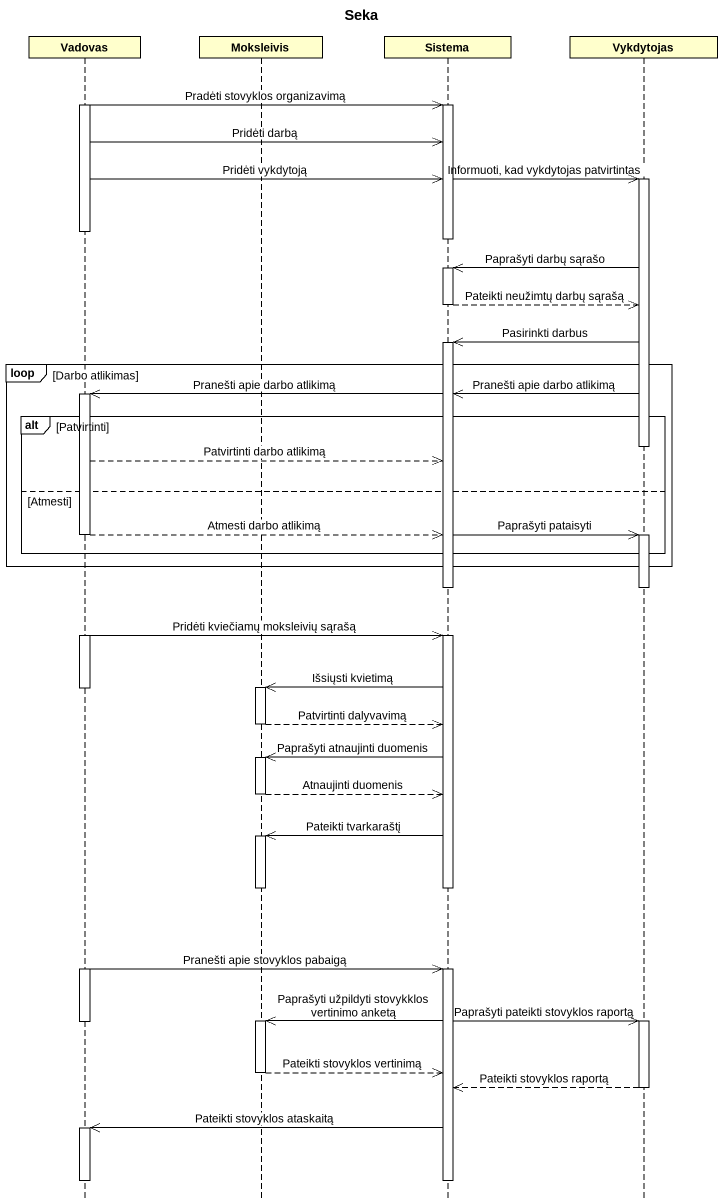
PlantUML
@startuml
title Seka
hide footbox
participant Vadovas
participant Moksleivis
participant Sistema
participant Vykdytojas

activate Vadovas
Vadovas ->> Sistema : Pradėti stovyklos organizavimą
activate Sistema
Vadovas ->> Sistema : Pridėti darbą
Vadovas ->> Sistema : Pridėti vykdytoją
Sistema ->> Vykdytojas : Informuoti, kad vykdytojas patvirtintas
activate Vykdytojas
deactivate Vadovas
deactivate Sistema
Vykdytojas ->> Sistema : Paprašyti darbų sąrašo
activate Sistema
Sistema -->> Vykdytojas : Pateikti neužimtų darbų sąrašą
deactivate Sistema
Vykdytojas ->> Sistema : Pasirinkti darbus
activate Sistema
loop Darbo atlikimas
  Sistema ->> Vadovas : Pranešti apie darbo atlikimą
  Vykdytojas ->> Sistema : Pranešti apie darbo atlikimą
  activate Vadovas
  alt Patvirtinti
    deactivate Vykdytojas
    Vadovas -->> Sistema : Patvirtinti darbo atlikimą
  else Atmesti
    Vadovas -->> Sistema : Atmesti darbo atlikimą
    Sistema ->> Vykdytojas : Paprašyti pataisyti
    activate Vykdytojas
  end
end
deactivate Sistema
deactivate Vykdytojas
Vadovas ->> Sistema : Pridėti kviečiamų moksleivių sąrašą
activate Sistema
Sistema ->> Moksleivis : Išsiųsti kvietimą
activate Moksleivis
deactivate Vadovas
Moksleivis -->> Sistema : Patvirtinti dalyvavimą
deactivate Moksleivis
Sistema ->> Moksleivis : Paprašyti atnaujinti duomenis
activate Moksleivis
Moksleivis -->> Sistema : Atnaujinti duomenis
deactivate Moksleivis
Sistema ->> Moksleivis : Pateikti tvarkaraštį
activate Moksleivis
deactivate Moksleivis
deactivate Sistema
activate Vadovas
Vadovas ->> Sistema : Pranešti apie stovyklos pabaigą
activate Sistema
Sistema ->> Vykdytojas : Paprašyti pateikti stovyklos raportą
Sistema ->> Moksleivis : Paprašyti užpildyti stovykklos vertinimo anketą
activate Moksleivis
activate Vykdytojas
deactivate Vadovas
Moksleivis -->> Sistema : Pateikti stovyklos vertinimą
deactivate Moksleivis
Vykdytojas -->> Sistema : Pateikti stovyklos raportą
deactivate Vykdytojas
Sistema ->> Vadovas : Pateikti stovyklos ataskaitą
activate Vadovas
deactivate Vadovas
deactivate Sistema
@enduml
